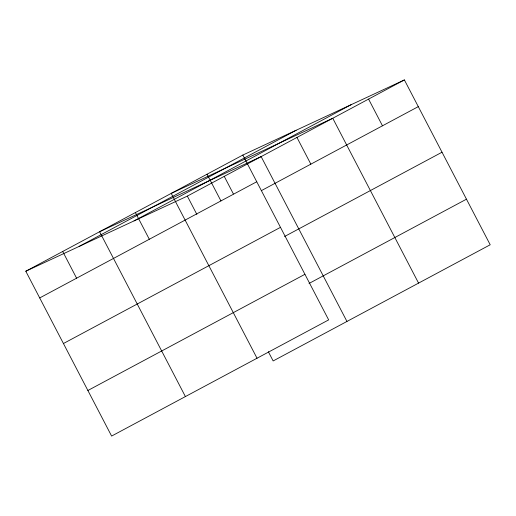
<?xml version="1.0" encoding="UTF-8"?>
<svg xmlns="http://www.w3.org/2000/svg" width="516" height="516" viewBox="0 0 516 516"><rect width="100%" height="100%" fill="white"/><g stroke="black" fill="none" stroke-linecap="round" stroke-linejoin="round"><path stroke-width="0.77" d="M242.849 155.052L328.66 319.888L111.611 436.072L25.8 271.229L242.849 155.052L404.389 79.928L490.2 244.771L273.151 360.948L268.333 351.693M79.109 246.442L296.158 130.258M134.031 220.9L351.08 104.716M25.8 271.229L187.34 196.112L404.389 79.928M39.7 297.938L256.749 181.755M261.56 190.533L418.289 106.638M63.436 343.521L280.478 227.343M284.58 236.496L442.018 152.22M87.881 390.489L304.93 274.306M309.026 283.465L466.47 199.182M368.579 99.098L382.479 125.807M418.573 283.11L332.762 118.267L171.222 193.39L257.033 358.233M296.952 137.437L310.851 164.146M346.952 321.449L261.141 156.606L99.594 231.729L185.405 396.572M224.241 176.356L233.387 193.926M207.032 174.221L220.938 200.924M187.34 196.112L196.854 214.385M135.411 212.56L149.311 239.263M62.7 251.479L76.6 278.189"/></g></svg>
